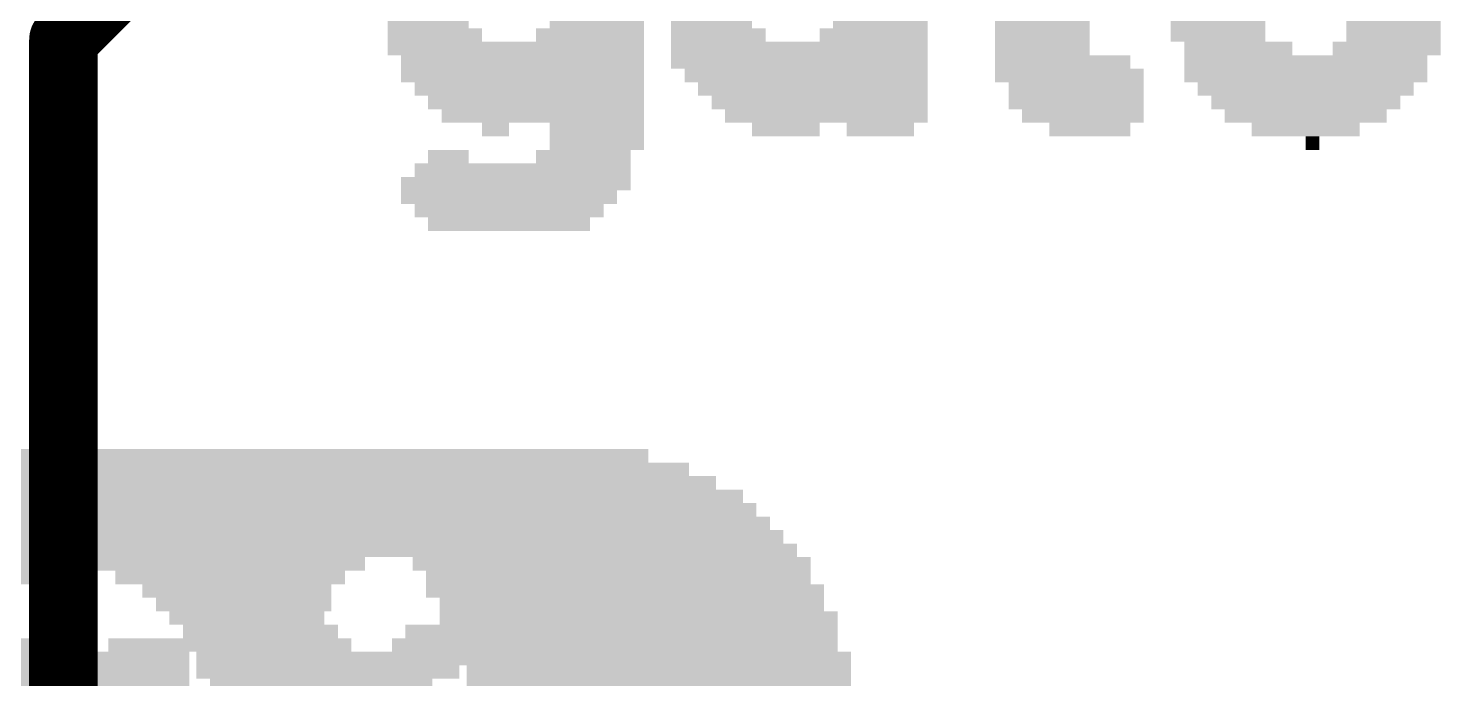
# Model space of a CAD drawing. Extents: x -32 to 103, y -61 to 35.
# Drawn here: x 24.026 to 28.21, y 8.014 to 9.94 of the extents above; entities that cross this region are included whole.
import ezdxf

# ---------------------------------------------------------------- set-up
doc = ezdxf.new("R2010")
doc.units = 0
for name, color, linetype in [('1', 12, 'CONTINUOUS'), ('21', 41, 'CONTINUOUS'), ('22', 40, 'CONTINUOUS')]:
    doc.layers.add(name, color=color, linetype=linetype)

# ---------------------------------------------------------------- blocks, each defined once
blk = doc.blocks.new('RECT')
blk.add_solid([(-0.5, -0.5), (0.5, -0.5), (-0.5, 0.5), (0.5, 0.5)])

msp = doc.modelspace()

# ---------------------------------------------------------------- linework, layer by layer
at = {"layer": '1', "const_width": 0.2032}
for points in [[(26.035, 11.811), (24.13, 9.906)], [(24.13, 9.906), (24.13, 7.62)]]:
    msp.add_lwpolyline(points, dxfattribs=at)
at = {"layer": '1', "const_width": 0.1016}
for points in [[(24.1808, 9.906, 1), (24.0792, 9.906)], [(24.0941, 9.9419, 1), (24.1659, 9.8701)]]:
    msp.add_lwpolyline(points, format="xyb", dxfattribs=at)

# ---------------------------------------------------------------- block references
at = {"layer": '21', "yscale": 0.04}
for p, xscale in [((25.21, 9.96), 0.24), ((25.71, 9.96), 0.28), ((26.05, 9.96), 0.24), ((26.55, 9.96), 0.28), ((27.03, 9.96), 0.28), ((27.55, 9.96), 0.28), ((28.07, 9.96), 0.28), ((25.23, 9.92), 0.28), ((25.69, 9.92), 0.32), ((26.07, 9.92), 0.28), ((26.53, 9.92), 0.32), ((27.03, 9.92), 0.28), ((27.55, 9.92), 0.28), ((28.07, 9.92), 0.28), ((25.47, 9.88), 0.76), ((26.31, 9.88), 0.76), ((27.03, 9.88), 0.28), ((27.61, 9.88), 0.32), ((28.05, 9.88), 0.32), ((25.49, 9.84), 0.72), ((26.31, 9.84), 0.76), ((27.09, 9.84), 0.4), ((27.81, 9.84), 0.72), ((25.49, 9.8), 0.72), ((26.33, 9.8), 0.72), ((27.11, 9.8), 0.44), ((27.81, 9.8), 0.72), ((25.51, 9.76), 0.68), ((26.35, 9.76), 0.68), ((27.13, 9.76), 0.4), ((27.81, 9.76), 0.64), ((25.53, 9.72), 0.64), ((26.37, 9.72), 0.64), ((27.13, 9.72), 0.4), ((27.81, 9.72), 0.56), ((25.55, 9.68), 0.6), ((26.39, 9.68), 0.6), ((27.15, 9.68), 0.36), ((27.81, 9.68), 0.48), ((25.41, 9.64), 0.08), ((25.71, 9.64), 0.28), ((26.27, 9.64), 0.2), ((26.55, 9.64), 0.2), ((27.17, 9.64), 0.24), ((27.81, 9.64), 0.32), ((25.71, 9.6), 0.28), ((27.83, 9.6), 0.04), ((25.27, 9.56), 0.12), ((25.67, 9.56), 0.28), ((25.47, 9.48), 0.68), ((25.49, 9.52), 0.64), ((25.45, 9.44), 0.64), ((25.45, 9.4), 0.56), ((25.45, 9.36), 0.48), ((24.184, 8.674), 3.32), ((24.184, 8.634), 3.56), ((24.184, 8.594), 3.72), ((24.184, 8.554), 3.88), ((24.184, 8.514), 3.96), ((24.184, 8.434), 4.12), ((24.184, 8.474), 4.04), ((24.764, 8.394), 3.04), ((24.604, 8.354), 0.8), ((25.744, 8.354), 1.16), ((24.624, 8.314), 0.68), ((25.764, 8.314), 1.12), ((24.644, 8.274), 0.56), ((25.784, 8.274), 1.16), ((24.664, 8.234), 0.52), ((25.804, 8.234), 1.12), ((24.664, 8.194), 0.44), ((25.824, 8.194), 1.16), ((24.684, 8.154), 0.4), ((25.844, 8.154), 1.12), ((24.004, 8.114), 0.24), ((24.684, 8.114), 0.4), ((25.844, 8.114), 1.12), ((24.044, 8.074), 0.32), ((24.684, 8.074), 0.32), ((25.864, 8.074), 1.16), ((24.064, 8.034), 0.36), ((24.684, 8.034), 0.32), ((25.884, 8.034), 1.12), ((24.084, 7.994), 0.4), ((24.684, 7.994), 0.24), ((25.884, 7.994), 1.12)]:
    msp.add_blockref('RECT', p, dxfattribs=dict(at, xscale=xscale))
at = {"layer": '22', "yscale": 0.04, "rotation": 180}
for p, xscale in [((24.203, 8.674), 3.32), ((24.203, 8.634), 3.56), ((24.203, 8.594), 3.72), ((24.203, 8.554), 3.88), ((24.203, 8.514), 3.96), ((24.203, 8.434), 4.12), ((24.203, 8.474), 4.04), ((23.623, 8.394), 3.04), ((25.823, 8.394), 0.96), ((23.783, 8.354), 0.8), ((24.883, 8.354), 0.28), ((25.883, 8.354), 0.92), ((23.763, 8.314), 0.68), ((24.843, 8.314), 0.2), ((25.923, 8.314), 0.84), ((24.823, 8.274), 0.16), ((25.963, 8.274), 0.84), ((24.823, 8.234), 0.16), ((25.963, 8.234), 0.84), ((24.823, 8.194), 0.16), ((26.003, 8.194), 0.84), ((24.843, 8.154), 0.2), ((25.223, 8.154), 0.16), ((26.003, 8.154), 0.84), ((24.383, 8.114), 0.24), ((24.863, 8.114), 0.24), ((25.223, 8.114), 0.24), ((26.003, 8.114), 0.84), ((24.343, 8.074), 0.32), ((25.043, 8.074), 0.6), ((26.023, 8.074), 0.88), ((24.323, 8.034), 0.36), ((25.023, 8.034), 0.56), ((26.023, 8.034), 0.88), ((24.303, 7.994), 0.4), ((24.983, 7.994), 0.48), ((26.023, 7.994), 0.88)]:
    msp.add_blockref('RECT', p, dxfattribs=dict(at, xscale=xscale))

doc.saveas('drawing.dxf')
